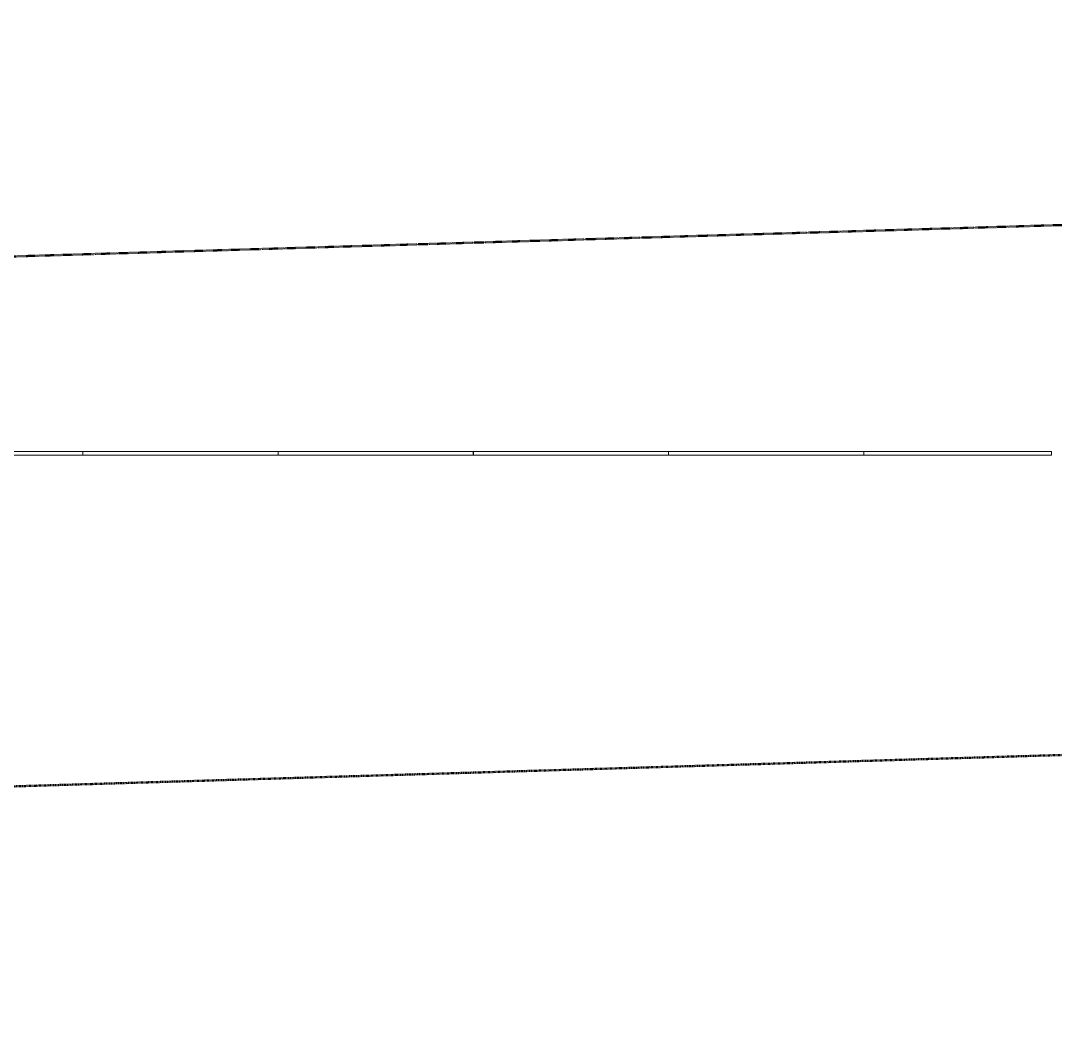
# Model space of a CAD drawing. Header units: inches. Extents: x -4235 to -464, y 9706 to 12338.
# Drawn here: x -2145.2 to -1942.1, y 9772 to 9972.8 of the extents above; entities that cross this region are included whole.
import ezdxf

# ---------------------------------------------------------------- set-up
doc = ezdxf.new("R2010")
doc.units = ezdxf.units.IN
doc.header["$MEASUREMENT"] = 0
doc.linetypes.add('Dash 1_16_', pattern=[0.125, 0.0625, -0.0625])
doc.linetypes.add('Double Dash 3_8_', pattern=[1, 0.375, -0.125, 0.125, -0.125, 0.125, -0.125])
for name, color, linetype, lineweight in [('A-GLAZ-CURT', 52, 'Continuous', 9), ('C-PROP-LINE', 91, 'Double Dash 3_8_', 50), ('C-PROP-LINE-1', 91, 'Dash 1_16_', 50)]:
    doc.layers.add(name, color=color, linetype=linetype, lineweight=lineweight)

# ---------------------------------------------------------------- blocks, each defined once
blk = doc.blocks.new('Horizontal_Siding - Horizontal_Siding-2907272-BACKGROUND - RCP - 1ST FLOOR')
at = {"layer": 'A-GLAZ-CURT'}
for p, q in [((18.42, 2.25), (-18.42, 2.25)), ((-18.42, 2.25), (-18.42, 1.5)), ((18.42, 2.25), (18.42, 1.5)), ((-18.42, 1.5), (18.42, 1.5))]:
    blk.add_line(p, q, dxfattribs=at)
blk = doc.blocks.new('Horizontal_Siding - Horizontal_Siding-2907273-BACKGROUND - RCP - 1ST FLOOR')
at = {"layer": 'A-GLAZ-CURT'}
for p, q in [((19.17, 2.25), (-19.17, 2.25)), ((-19.17, 2.25), (-19.17, 1.5)), ((19.17, 2.25), (19.17, 1.5)), ((-19.17, 1.5), (19.17, 1.5))]:
    blk.add_line(p, q, dxfattribs=at)
blk = doc.blocks.new('Family - ___-1878357-BACKGROUND - RCP - 1ST FLOOR')
at = {"layer": 'C-PROP-LINE'}
for p, q in [((-2096.45, 9823.93), (-1939.77, 9828.62)), ((-3831.82, 9771.98), (-2096.45, 9823.93))]:
    blk.add_line(p, q, dxfattribs=at)
blk = doc.blocks.new('Family - ___-2855424-BACKGROUND - RCP - 1ST FLOOR')
at = {"layer": 'C-PROP-LINE-1'}
blk.add_line((-3987.11, 9871.38), (-600.6, 9972.76), dxfattribs=at)

msp = doc.modelspace()

# ---------------------------------------------------------------- block references
at = {"layer": 'A-GLAZ-CURT', "rotation": 180}
for name, p in [('Horizontal_Siding - Horizontal_Siding-2907273-BACKGROUND - RCP - 1ST FLOOR', (-2152.18, 9889.69)), ('Horizontal_Siding - Horizontal_Siding-2907273-BACKGROUND - RCP - 1ST FLOOR', (-2113.84, 9889.69)), ('Horizontal_Siding - Horizontal_Siding-2907273-BACKGROUND - RCP - 1ST FLOOR', (-2075.5, 9889.69)), ('Horizontal_Siding - Horizontal_Siding-2907273-BACKGROUND - RCP - 1ST FLOOR', (-2037.17, 9889.69)), ('Horizontal_Siding - Horizontal_Siding-2907273-BACKGROUND - RCP - 1ST FLOOR', (-1998.83, 9889.69)), ('Horizontal_Siding - Horizontal_Siding-2907272-BACKGROUND - RCP - 1ST FLOOR', (-1961.24, 9889.69))]:
    msp.add_blockref(name, p, dxfattribs=at)
at = {"layer": 'C-PROP-LINE'}
msp.add_blockref('Family - ___-1878357-BACKGROUND - RCP - 1ST FLOOR', (0, 0), dxfattribs=at)
at = {"layer": 'C-PROP-LINE-1'}
msp.add_blockref('Family - ___-2855424-BACKGROUND - RCP - 1ST FLOOR', (0, 0), dxfattribs=at)

doc.saveas('drawing.dxf')
